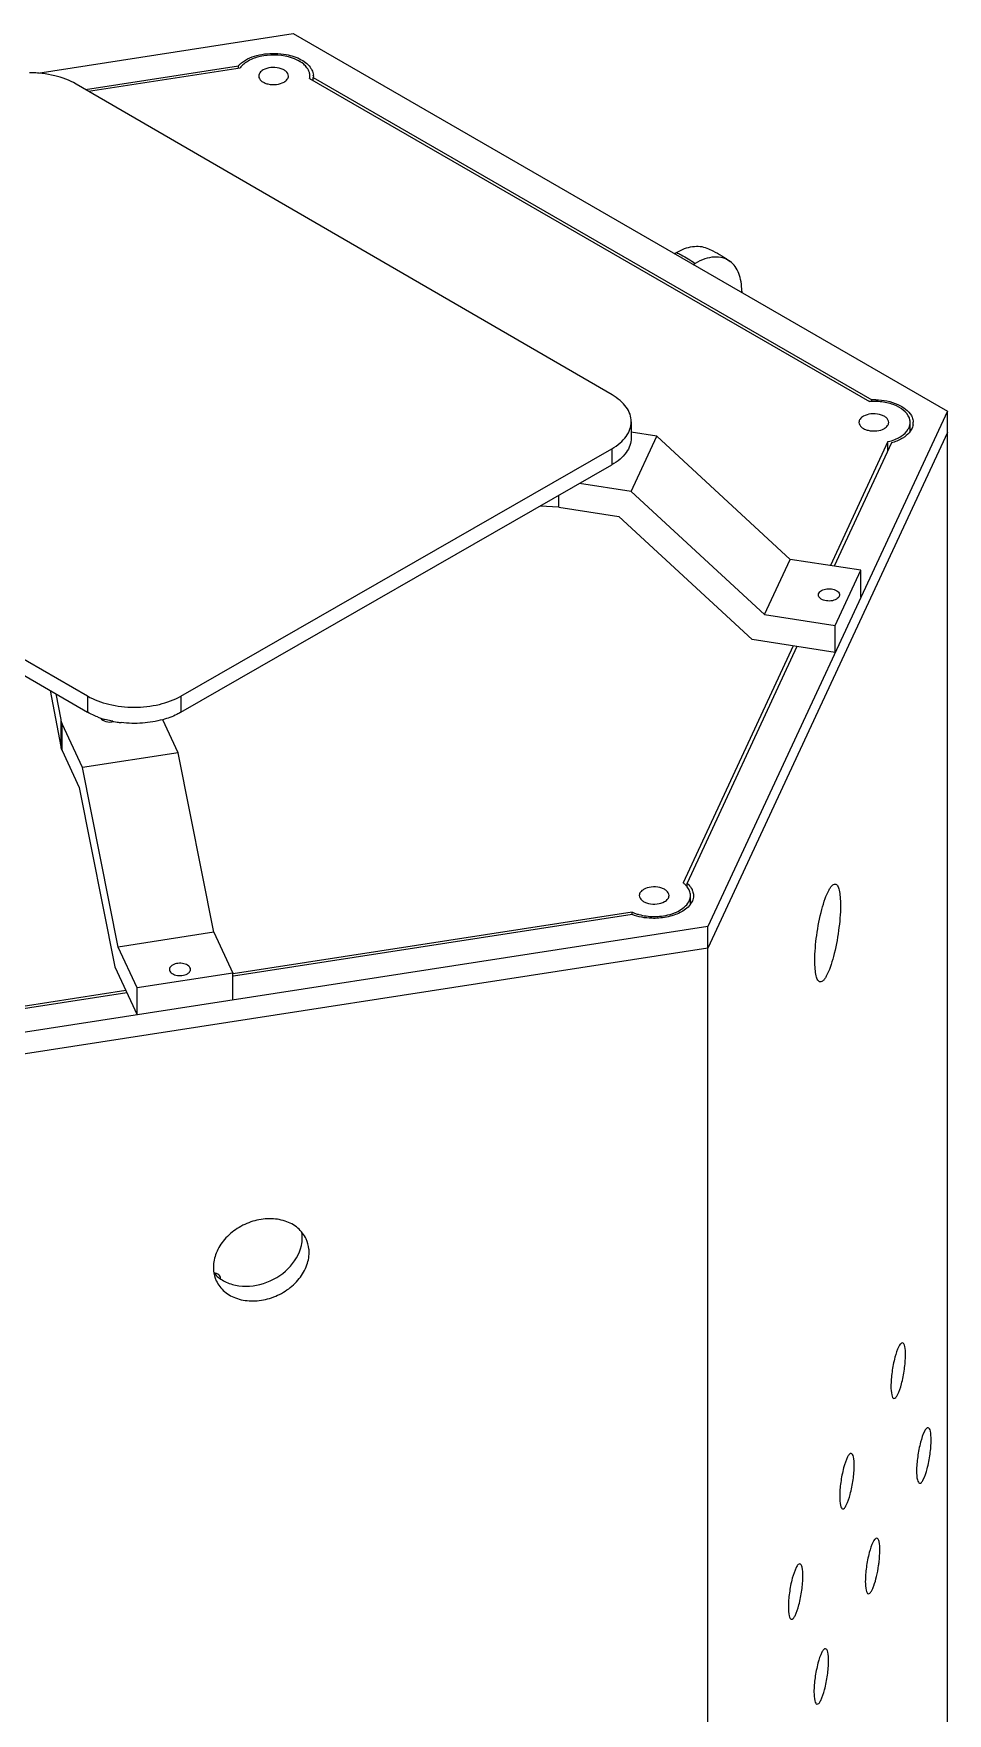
# Model space of a CAD drawing. Header units: millimetres. Extents: x 0 to 1189, y 0 to 841.
# Drawn here: x 422.2 to 560.5, y 419.3 to 673.7 of the extents above; entities that cross this region are included whole.
import ezdxf

# ---------------------------------------------------------------- set-up
doc = ezdxf.new("R2010")
doc.units = ezdxf.units.MM
doc.header["$LTSCALE"] = 65.395
doc.layers.get('0').update_dxf_attribs({"linetype": 'CONTINUOUS'})
doc.layers.add('AXIS', color=7, linetype='CONTINUOUS')
doc.layers.add('SURFACES', color=7, linetype='CONTINUOUS')

msp = doc.modelspace()

# ---------------------------------------------------------------- linework, layer by layer
at = {"color": 7, "linetype": 'Continuous'}
for p, q in [((430.06, 665.23), (453.22, 668.82)), ((453.22, 668.5), (453.22, 668.82)), ((464.55, 667.23), (464.54, 667.04)), ((464.54, 666.55), (464.54, 667.04)), ((464.54, 667.04), (549.06, 618.25)), ((509.76, 618.98), (428.64, 666.05)), ((519.23, 640.37), (519.5, 640.52)), ((522.05, 638.73), (522.33, 638.89)), ((529.4, 634.68), (529.4, 634.49)), ((349.25, 620.44), (430.36, 573.38)), ((549.06, 617.96), (549.06, 618.25)), ((349.25, 618), (430.36, 570.93)), ((512.67, 614.91), (512.67, 612.46)), ((444.5, 573.36), (509.72, 610.82)), ((552.05, 611.69), (543.4, 593.04)), ((444.5, 570.91), (509.72, 608.37)), ((501.68, 601.96), (498.87, 602.14)), ((537.75, 580.86), (521.12, 545.04)), ((424.71, 574.2), (426.31, 565.75)), ((425.58, 573.7), (426.31, 569.83)), ((429.61, 562.53), (426.52, 569.18)), ((444.1, 564.77), (441.77, 569.79)), ((426.52, 565.1), (429.11, 559.52)), ((521.12, 544.49), (521.12, 545.04)), ((512.79, 540.27), (452.45, 530.93)), ((449.51, 537.59), (452.38, 531.42)), ((437.89, 529.18), (435.02, 535.35)), ((434.52, 532.34), (437.89, 525.09)), ((436.34, 528.44), (397.43, 522.42))]:
    msp.add_line(p, q, dxfattribs=at)
at = {"color": 9, "linetype": 'Continuous'}
for p, q in [((509.72, 610.82), (509.72, 608.37)), ((430.36, 573.38), (430.36, 570.93)), ((444.5, 573.36), (444.5, 570.91)), ((426.52, 565.1), (426.52, 569.18))]:
    msp.add_line(p, q, dxfattribs=at)
at = {"color": 7, "linetype": 'Continuous'}
for centre, radius, start, end in [((462.54, 667.23), 2.01, 1.613, 4.6851), ((462.55, 667.23), 2, 359.9259, 1.6107), ((549.35, 607.9), 10.35, 88.196, 91.602), ((553.32, 614.79), 2.03, 350.5851, 359.9268), ((553.34, 614.79), 2.01, 359.9553, 1.8893), ((436.42, 581.95), 12.59, 248.808, 251.0833), ((432.87, 570.34), 0.612, 204.9266, 209.1427), ((436.72, 582.83), 13.52, 251.0897, 254.0322), ((437.24, 584.89), 15.65, 258.8204, 259.4088), ((437.3, 585.2), 15.96, 259.4123, 261.123), ((437.37, 585.63), 16.4, 261.124, 263.3666), ((450.01, 485.21), 0.507, 347.7382, 0.0539)]:
    msp.add_arc(centre, radius, start, end, dxfattribs=at)
for points in [[(453.22, 668.82), (453.31, 668.92), (453.42, 669.03), (453.53, 669.12)], [(555.32, 614.46), (555.28, 614.22), (555.2, 613.99), (555.09, 613.77)], [(426.31, 569.83), (426.35, 569.61), (426.43, 569.39), (426.52, 569.18)], [(426.31, 565.75), (426.35, 565.52), (426.43, 565.31), (426.52, 565.1)], [(522.02, 542.71), (521.97, 542.47), (521.87, 542.24), (521.74, 542.03)], [(522.08, 543.17), (522.08, 543.01), (522.06, 542.86), (522.02, 542.71)]]:
    msp.add_open_spline(points, degree=3, dxfattribs=at)
for points, knots in [([(453.53, 669.12), (453.58, 669.17), (453.82, 669.37), (454.07, 669.54), (454.27, 669.66)], [0, 0, 0, 0, 0.239809, 1, 1, 1, 1]), ([(454.27, 669.66), (455.14, 670.17), (457.21, 670.77), (459.34, 670.73), (460.42, 670.52)], [0, 0, 0, 0, 0.47795, 1, 1, 1, 1]), ([(460.42, 670.52), (461.22, 670.37), (462.64, 669.93), (463.85, 668.97), (464.19, 668.41)], [0, 0, 0, 0, 0.554672, 1, 1, 1, 1]), ([(428.64, 666.05), (427.64, 666.63), (425.31, 667.48), (422.86, 667.75), (421.58, 667.75)], [0, 0, 0, 0, 0.474274, 1, 1, 1, 1]), ([(456.94, 668.18), (456.76, 668.07), (456.44, 667.83), (456.28, 667.44), (456.28, 667.26)], [0, 0, 0, 0, 0.550751, 1, 1, 1, 1]), ([(456.28, 667.26), (456.28, 666.99), (456.56, 666.56), (457.12, 666.23), (457.89, 665.97), (458.94, 665.92), (459.78, 666.14), (460.12, 666.34)], [0, 0, 0, 0, 0.183291, 0.301475, 0.436206, 0.728901, 1, 1, 1, 1]), ([(460.78, 667.26), (460.78, 667.53), (460.5, 667.97), (459.95, 668.29), (459.17, 668.55), (458.12, 668.61), (457.29, 668.38), (456.94, 668.18)], [0, 0, 0, 0, 0.183291, 0.301475, 0.436206, 0.728901, 1, 1, 1, 1]), ([(460.12, 666.34), (460.31, 666.45), (460.63, 666.69), (460.78, 667.09), (460.78, 667.26)], [0, 0, 0, 0, 0.550751, 1, 1, 1, 1]), ([(464.19, 668.41), (464.24, 668.33), (464.42, 668.02), (464.52, 667.66), (464.55, 667.39)], [0, 0, 0, 0, 0.261807, 1, 1, 1, 1]), ([(519.5, 640.52), (519.9, 640.76), (520.69, 641.14), (521.91, 641.47), (523.06, 641.51), (523.78, 641.34), (524.1, 641.2)], [0, 0, 0, 0, 0.287206, 0.546835, 0.78191, 1, 1, 1, 1]), ([(524.1, 641.2), (524.42, 641.07), (525.65, 640.5), (526.81, 639.78), (527.63, 639.17)], [0, 0, 0, 0, 0.249062, 1, 1, 1, 1]), ([(527.63, 639.17), (527.46, 639.29), (527.11, 639.51), (526.32, 639.81), (525.18, 639.91), (523.74, 639.6), (522.8, 639.16), (522.33, 638.89)], [0, 0, 0, 0, 0.109148, 0.219205, 0.450333, 0.708485, 1, 1, 1, 1]), ([(529.4, 634.68), (529.4, 635.16), (529.33, 636.07), (529.01, 637.34), (528.45, 638.4), (527.92, 638.95), (527.63, 639.17)], [0, 0, 0, 0, 0.287276, 0.547231, 0.782286, 1, 1, 1, 1]), ([(512.67, 614.91), (512.67, 615.29), (512.53, 616.08), (511.93, 617.19), (510.98, 618.18), (510.19, 618.73), (509.76, 618.98)], [0, 0, 0, 0, 0.217912, 0.45115, 0.710347, 1, 1, 1, 1]), ([(549.67, 618.25), (550.81, 618.21), (552.83, 617.85), (554.64, 616.61), (555.06, 615.84)], [0, 0, 0, 0, 0.563324, 1, 1, 1, 1]), ([(547.79, 615.73), (547.61, 615.62), (547.29, 615.38), (547.13, 614.99), (547.13, 614.81)], [0, 0, 0, 0, 0.550751, 1, 1, 1, 1]), ([(551.63, 614.81), (551.63, 615.08), (551.35, 615.52), (550.8, 615.84), (550.02, 616.1), (548.97, 616.15), (548.14, 615.93), (547.79, 615.73)], [0, 0, 0, 0, 0.183291, 0.301475, 0.436206, 0.728901, 1, 1, 1, 1]), ([(555.06, 615.84), (555.11, 615.76), (555.26, 615.45), (555.34, 615.11), (555.35, 614.85)], [0, 0, 0, 0, 0.260148, 1, 1, 1, 1]), ([(509.72, 610.82), (510.16, 611.07), (510.96, 611.62), (511.92, 612.62), (512.52, 613.73), (512.67, 614.53), (512.67, 614.91)], [0, 0, 0, 0, 0.289946, 0.549249, 0.782369, 1, 1, 1, 1]), ([(547.13, 614.81), (547.13, 614.54), (547.41, 614.11), (547.97, 613.78), (548.74, 613.52), (549.79, 613.47), (550.63, 613.69), (550.97, 613.89)], [0, 0, 0, 0, 0.183291, 0.301475, 0.436206, 0.728901, 1, 1, 1, 1]), ([(550.97, 613.89), (551.16, 614), (551.48, 614.24), (551.63, 614.64), (551.63, 614.81)], [0, 0, 0, 0, 0.550751, 1, 1, 1, 1]), ([(555.09, 613.77), (555.03, 613.67), (554.76, 613.23), (554.37, 612.87), (554.06, 612.64)], [0, 0, 0, 0, 0.231593, 1, 1, 1, 1]), ([(512.67, 612.46), (512.67, 612.08), (512.52, 611.28), (511.92, 610.17), (510.96, 609.17), (510.16, 608.62), (509.72, 608.37)], [0, 0, 0, 0, 0.217631, 0.450751, 0.710054, 1, 1, 1, 1]), ([(554.06, 612.64), (553.92, 612.54), (553.3, 612.13), (552.6, 611.85), (552.05, 611.69)], [0, 0, 0, 0, 0.231925, 1, 1, 1, 1]), ([(430.36, 573.38), (431.36, 572.8), (433.69, 571.95), (437.42, 571.54), (441.16, 571.94), (443.49, 572.78), (444.5, 573.36)], [0, 0, 0, 0, 0.236985, 0.499679, 0.762548, 1, 1, 1, 1]), ([(431.87, 570.21), (431.74, 570.26), (431.22, 570.47), (430.72, 570.72), (430.36, 570.93)], [0, 0, 0, 0, 0.258345, 1, 1, 1, 1]), ([(432.34, 570.04), (432.49, 569.76), (433.24, 569.4), (433.97, 569.41), (434.37, 569.51)], [0, 0, 0, 0, 0.442323, 1, 1, 1, 1]), ([(434.21, 569.54), (434.11, 569.56), (433.7, 569.64), (433.3, 569.74), (433, 569.83)], [0, 0, 0, 0, 0.253189, 1, 1, 1, 1]), ([(444.5, 570.91), (444.3, 570.79), (443.43, 570.33), (442.49, 569.99), (441.77, 569.79)], [0, 0, 0, 0, 0.237023, 1, 1, 1, 1]), ([(441.77, 569.79), (440.76, 569.52), (438.66, 569.17), (436.54, 569.22), (435.47, 569.34)], [0, 0, 0, 0, 0.493331, 1, 1, 1, 1]), ([(518.38, 543.16), (518.38, 543.43), (518.1, 543.87), (517.54, 544.19), (516.77, 544.45), (515.72, 544.51), (514.89, 544.28), (514.54, 544.08)], [0, 0, 0, 0, 0.183291, 0.301475, 0.436206, 0.728901, 1, 1, 1, 1]), ([(521.12, 545.04), (521.2, 544.97), (521.49, 544.69), (521.73, 544.36), (521.86, 544.09)], [0, 0, 0, 0, 0.266128, 1, 1, 1, 1]), ([(514.54, 544.08), (514.35, 543.97), (514.03, 543.73), (513.88, 543.34), (513.88, 543.16)], [0, 0, 0, 0, 0.550751, 1, 1, 1, 1]), ([(513.88, 543.16), (513.88, 542.89), (514.16, 542.46), (514.72, 542.13), (515.49, 541.87), (516.54, 541.82), (517.37, 542.04), (517.72, 542.24)], [0, 0, 0, 0, 0.183291, 0.301475, 0.436206, 0.728901, 1, 1, 1, 1]), ([(517.72, 542.24), (517.91, 542.35), (518.23, 542.6), (518.38, 542.99), (518.38, 543.16)], [0, 0, 0, 0, 0.550751, 1, 1, 1, 1]), ([(521.74, 542.03), (521.69, 541.94), (521.46, 541.6), (521.15, 541.3), (520.9, 541.1)], [0, 0, 0, 0, 0.2347, 1, 1, 1, 1]), ([(521.86, 544.09), (521.89, 544.02), (522.02, 543.72), (522.08, 543.4), (522.08, 543.17)], [0, 0, 0, 0, 0.25835, 1, 1, 1, 1]), ([(516.83, 539.73), (516.48, 539.7), (515.12, 539.68), (513.74, 539.91), (512.79, 540.27)], [0, 0, 0, 0, 0.258083, 1, 1, 1, 1]), ([(520.9, 541.1), (520.37, 540.69), (519.04, 540.05), (517.6, 539.79), (516.83, 539.73)], [0, 0, 0, 0, 0.464888, 1, 1, 1, 1]), ([(443.22, 532.62), (443.15, 532.58), (442.93, 532.43), (442.76, 532.16), (442.76, 531.97)], [0, 0, 0, 0, 0.29449, 1, 1, 1, 1]), ([(442.76, 531.97), (442.76, 531.78), (443.04, 531.34), (443.78, 531.06), (444.65, 531.01), (445.24, 531.17), (445.49, 531.32)], [0, 0, 0, 0, 0.183509, 0.435119, 0.728337, 1, 1, 1, 1]), ([(445.96, 531.97), (445.96, 532.16), (445.67, 532.6), (444.93, 532.88), (444.07, 532.93), (443.47, 532.77), (443.22, 532.62)], [0, 0, 0, 0, 0.183509, 0.435119, 0.728337, 1, 1, 1, 1]), ([(445.49, 531.32), (445.56, 531.36), (445.78, 531.51), (445.96, 531.78), (445.96, 531.97)], [0, 0, 0, 0, 0.29449, 1, 1, 1, 1]), ([(450.52, 485.21), (450.52, 485.3), (450.46, 485.51), (450.23, 485.75), (449.89, 485.93), (449.62, 486.01), (449.48, 486.03)], [0, 0, 0, 0, 0.195567, 0.422571, 0.692739, 1, 1, 1, 1])]:
    msp.add_open_spline(points, degree=3, knots=knots, dxfattribs=at)
at = {"color": 9, "linetype": 'Continuous'}
msp.add_open_spline([(519.5, 640.52), (519.74, 640.42), (520.72, 639.95), (521.65, 639.37), (522.33, 638.89)], degree=3, knots=[0, 0, 0, 0, 0.239326, 1, 1, 1, 1], dxfattribs=at)
at = {"layer": 'AXIS', "color": 7, "linetype": 'Continuous'}
for p, q in [((430.54, 664.95), (453.47, 668.5)), ((463.99, 666.87), (548.7, 617.96)), ((554.88, 613.45), (554.88, 614.81)), ((551.52, 611.89), (542.82, 593.13)), ((551.52, 610.55), (551.52, 611.69)), ((537.17, 580.95), (520.52, 545.08)), ((521.63, 541.87), (521.63, 543.16)), ((512.81, 540.63), (452.4, 531.28)), ((512.81, 540.27), (512.81, 540.63)), ((436.18, 528.77), (397.1, 522.73))]:
    msp.add_line(p, q, dxfattribs=at)
for centre, radius, start, end in [((462.17, 667.26), 1.86, 347.7933, 358.4183), ((462.17, 667.26), 1.87, 359.861, 8.8287), ((462.19, 667.26), 1.84, 358.4499, 359.8362), ((553.03, 614.81), 1.85, 359.9666, 10.1143), ((550.25, 617.9), 6.13, 292.0404, 296.6794), ((519.77, 543.16), 1.86, 0.0206, 11.5115), ((515.48, 546.75), 6.68, 246.4585, 250.9972), ((515.77, 547.6), 7.57, 250.9773, 255.0436), ((516.13, 549.41), 9.43, 262.5673, 276.7173), ((457.95, 491.35), 4.92, 6.6769, 9.9498), ((457.83, 491.34), 5.04, 359.9862, 6.6614)]:
    msp.add_arc(centre, radius, start, end, dxfattribs=at)
for points, knots in [([(460.78, 670.16), (459.41, 670.52), (457.23, 670.54), (454.75, 669.68), (453.78, 668.93), (453.47, 668.5)], [0, 0, 0, 0, 0.545302, 0.794613, 1, 1, 1, 1]), ([(463.58, 668.52), (463.44, 668.71), (462.67, 669.5), (461.61, 669.94), (460.78, 670.16)], [0, 0, 0, 0, 0.216559, 1, 1, 1, 1]), ([(464.01, 667.55), (464, 667.63), (463.92, 667.98), (463.75, 668.3), (463.58, 668.52)], [0, 0, 0, 0, 0.239775, 1, 1, 1, 1]), ([(554.85, 615.14), (554.68, 616.11), (553.11, 617.35), (550.84, 617.94), (549.42, 618.01), (548.7, 617.96)], [0, 0, 0, 0, 0.415273, 0.696984, 1, 1, 1, 1]), ([(553, 612.42), (553.18, 612.51), (553.79, 612.86), (554.34, 613.36), (554.6, 613.81)], [0, 0, 0, 0, 0.279653, 1, 1, 1, 1]), ([(554.6, 613.81), (554.65, 613.89), (554.8, 614.2), (554.88, 614.55), (554.88, 614.81)], [0, 0, 0, 0, 0.261383, 1, 1, 1, 1]), ([(540.45, 533.3), (540.45, 534.58), (540.68, 537.19), (541.28, 540.33), (541.96, 542.58), (542.4, 543.69), (542.79, 544.35), (543.07, 544.72), (543.37, 544.92), (543.54, 544.9)], [0, 0, 0, 0, 0.310808, 0.635531, 0.774092, 0.883589, 0.925413, 0.958197, 1, 1, 1, 1]), ([(543.54, 544.9), (543.68, 544.88), (543.97, 544.57), (544.16, 543.89), (544.31, 542.88), (544.33, 542.11), (544.33, 541.67)], [0, 0, 0, 0, 0.122261, 0.324572, 0.620348, 1, 1, 1, 1]), ([(517.23, 540.05), (518.12, 540.16), (519.68, 540.55), (521.03, 541.59), (521.37, 542.2)], [0, 0, 0, 0, 0.561062, 1, 1, 1, 1]), ([(521.37, 542.2), (521.41, 542.28), (521.56, 542.58), (521.63, 542.91), (521.63, 543.16)], [0, 0, 0, 0, 0.260436, 1, 1, 1, 1]), ([(544.33, 541.67), (544.33, 540.39), (544.1, 537.78), (543.51, 534.65), (542.83, 532.39), (542.38, 531.28), (542, 530.62), (541.72, 530.25), (541.42, 530.05), (541.25, 530.07)], [0, 0, 0, 0, 0.310808, 0.635531, 0.774092, 0.883589, 0.925413, 0.958197, 1, 1, 1, 1]), ([(541.25, 530.07), (541.11, 530.1), (540.81, 530.4), (540.62, 531.08), (540.47, 532.09), (540.45, 532.87), (540.45, 533.3)], [0, 0, 0, 0, 0.122261, 0.324572, 0.620348, 1, 1, 1, 1]), ([(463.46, 491.15), (463.17, 491.77), (462.26, 492.94), (460.25, 494.01), (457.85, 494.34), (455.34, 493.93), (452.99, 492.84), (451.05, 491.18), (449.75, 489.14), (449.42, 487.6), (449.42, 486.87)], [0, 0, 0, 0, 0.109285, 0.225529, 0.351668, 0.485916, 0.623243, 0.757523, 0.883699, 1, 1, 1, 1]), ([(463.91, 489.11), (463.91, 489.29), (463.87, 489.99), (463.68, 490.68), (463.46, 491.15)], [0, 0, 0, 0, 0.254109, 1, 1, 1, 1]), ([(449.53, 485.97), (449.93, 485.51), (450.93, 484.71), (453.48, 483.8), (457.15, 484.12), (460.88, 486.32), (462.45, 488.85), (462.74, 490.15)], [0, 0, 0, 0, 0.111117, 0.229856, 0.488003, 0.755335, 1, 1, 1, 1]), ([(449.86, 484.83), (450.15, 484.2), (451.06, 483.04), (453.07, 481.97), (455.47, 481.64), (457.98, 482.05), (460.34, 483.14), (462.27, 484.79), (463.57, 486.83), (463.91, 488.38), (463.91, 489.11)], [0, 0, 0, 0, 0.109285, 0.225529, 0.351668, 0.485916, 0.623243, 0.757523, 0.883699, 1, 1, 1, 1]), ([(449.42, 486.87), (449.42, 486.69), (449.45, 485.99), (449.64, 485.3), (449.86, 484.83)], [0, 0, 0, 0, 0.254109, 1, 1, 1, 1]), ([(553.72, 475.41), (553.62, 475.43), (553.36, 475.25), (552.96, 474.52), (552.48, 473.06), (552.1, 471.05), (551.97, 469.56), (551.97, 468.84)], [0, 0, 0, 0, 0.041763, 0.11613, 0.363934, 0.688881, 1, 1, 1, 1]), ([(552.42, 467.01), (552.52, 467), (552.78, 467.17), (553.18, 467.9), (553.66, 469.36), (554.04, 471.37), (554.17, 472.86), (554.17, 473.58)], [0, 0, 0, 0, 0.041763, 0.11613, 0.363934, 0.688881, 1, 1, 1, 1]), ([(554.17, 473.58), (554.17, 474.02), (554.14, 474.6), (553.97, 475.22), (553.8, 475.4), (553.72, 475.41)], [0, 0, 0, 0, 0.674913, 0.87755, 1, 1, 1, 1]), ([(551.97, 468.84), (551.97, 468.4), (552, 467.82), (552.17, 467.2), (552.34, 467.02), (552.42, 467.01)], [0, 0, 0, 0, 0.674913, 0.87755, 1, 1, 1, 1]), ([(557.6, 462.56), (557.51, 462.58), (557.25, 462.4), (556.84, 461.67), (556.37, 460.21), (555.98, 458.2), (555.85, 456.72), (555.85, 455.99)], [0, 0, 0, 0, 0.041763, 0.11613, 0.363934, 0.688881, 1, 1, 1, 1]), ([(556.3, 454.16), (556.4, 454.15), (556.66, 454.33), (557.06, 455.05), (557.54, 456.51), (557.92, 458.53), (558.05, 460.01), (558.05, 460.73)], [0, 0, 0, 0, 0.041763, 0.11613, 0.363934, 0.688881, 1, 1, 1, 1]), ([(558.05, 460.73), (558.05, 461.17), (558.02, 461.75), (557.85, 462.38), (557.68, 462.55), (557.6, 462.56)], [0, 0, 0, 0, 0.674913, 0.87755, 1, 1, 1, 1]), ([(545.96, 458.68), (545.86, 458.7), (545.6, 458.52), (545.2, 457.79), (544.72, 456.33), (544.34, 454.32), (544.21, 452.83), (544.21, 452.11)], [0, 0, 0, 0, 0.041763, 0.11613, 0.363934, 0.688881, 1, 1, 1, 1]), ([(546.41, 456.85), (546.41, 457.29), (546.38, 457.87), (546.2, 458.49), (546.03, 458.67), (545.96, 458.68)], [0, 0, 0, 0, 0.674913, 0.87755, 1, 1, 1, 1]), ([(544.66, 450.28), (544.75, 450.26), (545.01, 450.44), (545.41, 451.17), (545.89, 452.63), (546.27, 454.64), (546.41, 456.13), (546.41, 456.85)], [0, 0, 0, 0, 0.041763, 0.11613, 0.363934, 0.688881, 1, 1, 1, 1]), ([(555.85, 455.99), (555.85, 455.55), (555.88, 454.97), (556.06, 454.35), (556.22, 454.17), (556.3, 454.16)], [0, 0, 0, 0, 0.674913, 0.87755, 1, 1, 1, 1]), ([(544.21, 452.11), (544.21, 451.67), (544.23, 451.09), (544.41, 450.47), (544.58, 450.29), (544.66, 450.28)], [0, 0, 0, 0, 0.674913, 0.87755, 1, 1, 1, 1]), ([(549.84, 445.83), (549.74, 445.85), (549.48, 445.67), (549.08, 444.94), (548.6, 443.48), (548.22, 441.47), (548.09, 439.99), (548.09, 439.26)], [0, 0, 0, 0, 0.041763, 0.11613, 0.363934, 0.688881, 1, 1, 1, 1]), ([(550.29, 444), (550.29, 444.44), (550.26, 445.02), (550.08, 445.65), (549.92, 445.82), (549.84, 445.83)], [0, 0, 0, 0, 0.674913, 0.87755, 1, 1, 1, 1]), ([(550.11, 441.7), (550.14, 441.91), (550.23, 442.67), (550.29, 443.44), (550.29, 444)], [0, 0, 0, 0, 0.265975, 1, 1, 1, 1]), ([(538.19, 441.95), (538.1, 441.96), (537.84, 441.79), (537.43, 441.06), (536.95, 439.6), (536.57, 437.59), (536.44, 436.1), (536.44, 435.38)], [0, 0, 0, 0, 0.041763, 0.11613, 0.363934, 0.688881, 1, 1, 1, 1]), ([(536.89, 433.55), (536.99, 433.53), (537.25, 433.71), (537.65, 434.44), (538.13, 435.9), (538.51, 437.91), (538.64, 439.4), (538.64, 440.12)], [0, 0, 0, 0, 0.041763, 0.11613, 0.363934, 0.688881, 1, 1, 1, 1]), ([(538.64, 440.12), (538.64, 440.56), (538.61, 441.14), (538.44, 441.76), (538.27, 441.94), (538.19, 441.95)], [0, 0, 0, 0, 0.674913, 0.87755, 1, 1, 1, 1]), ([(548.54, 437.43), (548.7, 437.41), (548.96, 437.72), (549.18, 438.13), (549.5, 438.91), (549.83, 440.11), (550.03, 441.14), (550.11, 441.7)], [0, 0, 0, 0, 0.105593, 0.201102, 0.324464, 0.637847, 1, 1, 1, 1]), ([(548.09, 439.26), (548.09, 438.82), (548.12, 438.24), (548.29, 437.62), (548.46, 437.44), (548.54, 437.43)], [0, 0, 0, 0, 0.674913, 0.87755, 1, 1, 1, 1]), ([(536.44, 435.38), (536.44, 434.94), (536.47, 434.36), (536.65, 433.74), (536.81, 433.56), (536.89, 433.55)], [0, 0, 0, 0, 0.674913, 0.87755, 1, 1, 1, 1]), ([(542.07, 429.1), (541.98, 429.12), (541.72, 428.94), (541.31, 428.21), (540.84, 426.75), (540.45, 424.74), (540.32, 423.26), (540.32, 422.53)], [0, 0, 0, 0, 0.041763, 0.11613, 0.363934, 0.688881, 1, 1, 1, 1]), ([(542.52, 427.27), (542.52, 427.71), (542.49, 428.29), (542.32, 428.92), (542.15, 429.09), (542.07, 429.1)], [0, 0, 0, 0, 0.674913, 0.87755, 1, 1, 1, 1]), ([(540.77, 420.7), (540.87, 420.69), (541.13, 420.87), (541.53, 421.59), (542.01, 423.05), (542.39, 425.06), (542.52, 426.55), (542.52, 427.27)], [0, 0, 0, 0, 0.041763, 0.11613, 0.363934, 0.688881, 1, 1, 1, 1]), ([(540.32, 422.53), (540.32, 422.09), (540.35, 421.51), (540.53, 420.89), (540.69, 420.71), (540.77, 420.7)], [0, 0, 0, 0, 0.674913, 0.87755, 1, 1, 1, 1])]:
    msp.add_open_spline(points, degree=3, knots=knots, dxfattribs=at)
for points in [[(551.52, 611.89), (551.87, 611.97), (552.21, 612.08), (552.55, 612.21)], [(520.85, 544.79), (520.74, 544.89), (520.63, 544.99), (520.52, 545.08)], [(521.12, 544.49), (521.04, 544.6), (520.94, 544.7), (520.85, 544.79)], [(521.49, 543.87), (521.4, 544.09), (521.27, 544.3), (521.12, 544.49)], [(521.59, 543.53), (521.57, 543.64), (521.54, 543.76), (521.49, 543.87)], [(513.82, 540.28), (514.18, 540.18), (514.54, 540.11), (514.91, 540.06)], [(462.74, 490.15), (462.82, 490.54), (462.87, 490.94), (462.87, 491.34)]]:
    msp.add_open_spline(points, degree=3, dxfattribs=at)
at = {"layer": 'SURFACES', "color": 7, "linetype": 'Continuous'}
for p, q in [((422.85, 667.7), (461.52, 673.69)), ((461.52, 673.69), (560.51, 616.53)), ((560.51, 616.53), (524.28, 538.46)), ((560.51, 335.66), (560.51, 616.53)), ((516.53, 612.71), (512.67, 613.31)), ((560.51, 613.27), (524.28, 535.19)), ((512.65, 604.34), (516.53, 612.71)), ((536.73, 594.07), (516.53, 612.71)), ((512.65, 604.34), (504.82, 605.55)), ((501.68, 601.96), (501.68, 603.75)), ((532.85, 585.7), (512.65, 604.34)), ((501.68, 601.96), (510.78, 600.55)), ((510.78, 600.55), (530.98, 581.91)), ((532.85, 585.7), (536.73, 594.07)), ((547.42, 592.42), (536.73, 594.07)), ((543.54, 584.05), (547.42, 592.42)), ((547.42, 588.33), (547.42, 592.42)), ((532.85, 585.7), (543.54, 584.05)), ((543.54, 579.97), (543.54, 584.05)), ((543.54, 579.97), (530.98, 581.91)), ((444.1, 564.77), (429.61, 562.53)), ((449.51, 537.59), (444.1, 564.77)), ((435.02, 535.35), (429.61, 562.53)), ((429.11, 559.52), (434.52, 532.34)), ((524.28, 538.46), (389.05, 517.54)), ((449.51, 537.59), (435.02, 535.35)), ((524.28, 257.58), (524.28, 538.46)), ((524.28, 535.19), (389.05, 514.27)), ((452.38, 531.42), (437.89, 529.18)), ((437.89, 525.09), (437.89, 529.18)), ((452.38, 527.34), (452.38, 531.42))]:
    msp.add_line(p, q, dxfattribs=at)
at = {"layer": 'SURFACES', "color": 9, "linetype": 'Continuous'}
msp.add_line((426.31, 569.83), (426.31, 565.75), dxfattribs=at)
at = {"layer": 'SURFACES', "color": 7, "linetype": 'Continuous'}
for points, knots in [([(540.98, 588.68), (540.98, 588.74), (541.03, 589.02), (541.27, 589.23), (541.45, 589.33)], [0, 0, 0, 0, 0.220867, 1, 1, 1, 1]), ([(543.72, 588.03), (543.47, 587.89), (542.87, 587.72), (542.01, 587.78), (541.27, 588.05), (540.98, 588.49), (540.98, 588.68)], [0, 0, 0, 0, 0.271655, 0.564873, 0.816487, 1, 1, 1, 1]), ([(541.45, 589.33), (541.7, 589.48), (542.29, 589.64), (543.16, 589.59), (543.9, 589.31), (544.19, 588.87), (544.18, 588.68)], [0, 0, 0, 0, 0.271655, 0.564873, 0.816487, 1, 1, 1, 1]), ([(544.18, 588.68), (544.18, 588.62), (544.13, 588.34), (543.9, 588.14), (543.72, 588.03)], [0, 0, 0, 0, 0.220867, 1, 1, 1, 1])]:
    msp.add_open_spline(points, degree=3, knots=knots, dxfattribs=at)

doc.saveas('drawing.dxf')
